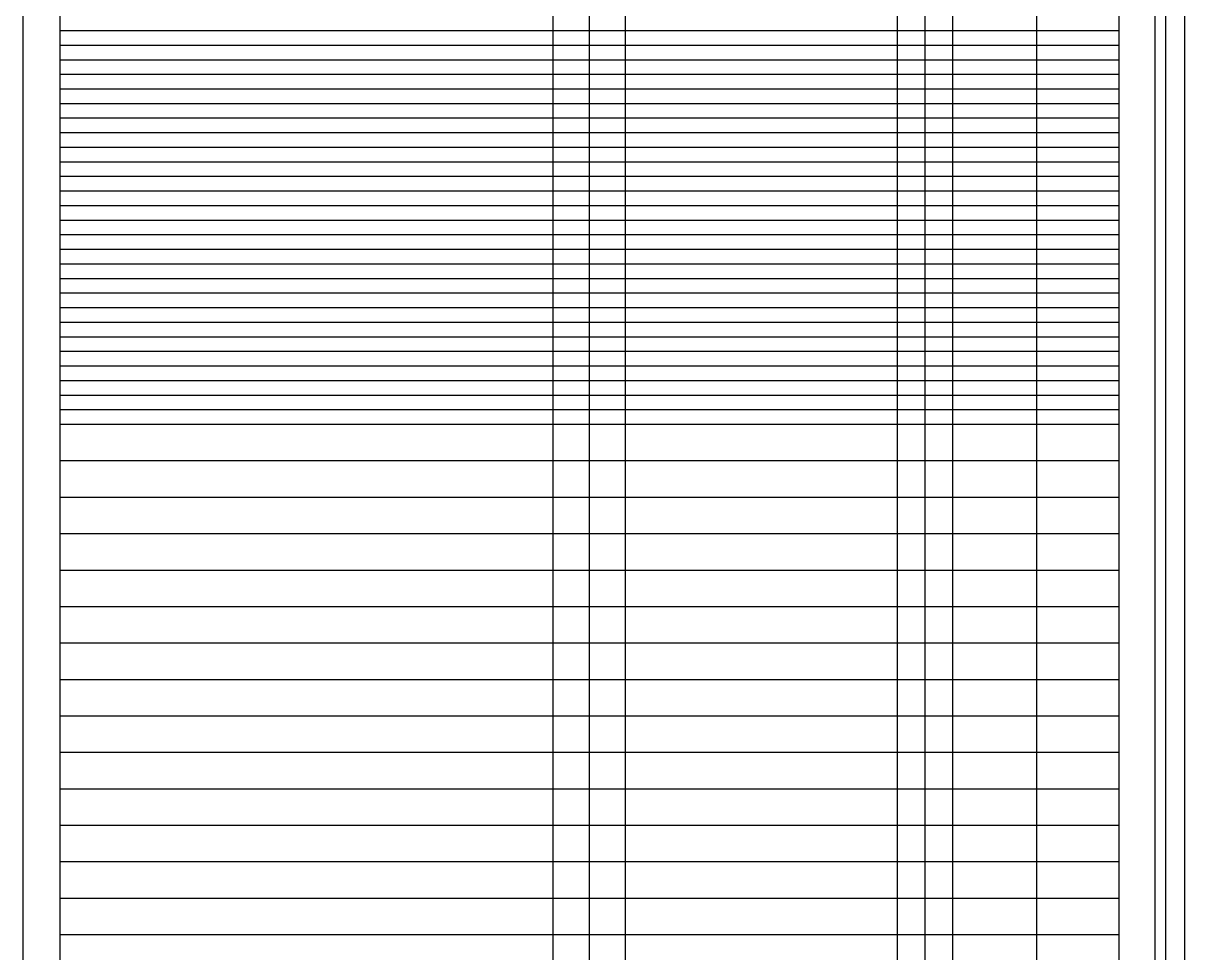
# Model space of a CAD drawing. Header units: millimetres. Extents: x 2370 to 266135, y -585395 to 33485.
# Drawn here: x 216520 to 218909, y 2888 to 4800 of the extents above; entities that cross this region are included whole.
import ezdxf
from ezdxf.lldxf.tags import DXFTag

# ---------------------------------------------------------------- set-up
doc = ezdxf.new("R2010")
doc.units = ezdxf.units.MM
doc.layers.add('1', color=1, linetype='CENTER2')
tags = doc.linetypes.add('CENTER', pattern=[2, 1.25, -0.25, 0.25, -0.25]).pattern_tags.tags
tags[10:11] = [DXFTag(74, 4), DXFTag(75, 0), DXFTag(340, '0'), DXFTag(46, 1.0), DXFTag(50, 0.0), DXFTag(44, 0.0), DXFTag(45, 0.0)]
tags[8:9] = [DXFTag(74, 4), DXFTag(75, 0), DXFTag(340, '0'), DXFTag(46, 1.0), DXFTag(50, 0.0), DXFTag(44, 0.0), DXFTag(45, 0.0)]
tags[6:7] = [DXFTag(74, 4), DXFTag(75, 0), DXFTag(340, '0'), DXFTag(46, 1.0), DXFTag(50, 0.0), DXFTag(44, 0.0), DXFTag(45, 0.0)]
tags[4:5] = [DXFTag(74, 4), DXFTag(75, 0), DXFTag(340, '0'), DXFTag(46, 1.0), DXFTag(50, 0.0), DXFTag(44, 0.0), DXFTag(45, 0.0)]
tags = doc.linetypes.add('CENTER2', pattern=[1.125, 0.75, -0.125, 0.125, -0.125]).pattern_tags.tags
tags[10:11] = [DXFTag(74, 4), DXFTag(75, 0), DXFTag(340, '0'), DXFTag(46, 1.0), DXFTag(50, 0.0), DXFTag(44, 0.0), DXFTag(45, 0.0)]
tags[8:9] = [DXFTag(74, 4), DXFTag(75, 0), DXFTag(340, '0'), DXFTag(46, 1.0), DXFTag(50, 0.0), DXFTag(44, 0.0), DXFTag(45, 0.0)]
tags[6:7] = [DXFTag(74, 4), DXFTag(75, 0), DXFTag(340, '0'), DXFTag(46, 1.0), DXFTag(50, 0.0), DXFTag(44, 0.0), DXFTag(45, 0.0)]
tags[4:5] = [DXFTag(74, 4), DXFTag(75, 0), DXFTag(340, '0'), DXFTag(46, 1.0), DXFTag(50, 0.0), DXFTag(44, 0.0), DXFTag(45, 0.0)]

# ---------------------------------------------------------------- blocks, each defined once
blk = doc.blocks.new('A$CFB541C74')
at = {"color": 1, "linetype": 'CENTER'}
for p, q in [((1238.5, 5637.4), (1238.5, 50.2)), ((1238.5, 4966.5), (1238.5, 654.4))]:
    blk.add_line(p, q, dxfattribs=at)
for p, q in [((74.5, 266.5), (74.5, 4966.5)), ((2402.5, 266.5), (2402.5, 4966.5)), ((149.5, 4586.5), (149.5, 266.5)), ((1163.5, 266.5), (1163.5, 4586.5)), ((1313.5, 4586.5), (1313.5, 266.5)), ((2327.5, 4586.5), (2327.5, 266.5))]:
    blk.add_line(p, q)
at = {"color": 6}
for p, q in [((2327.5, 4001.5), (149.5, 4001.5)), ((2327.5, 3971.5), (149.5, 3971.5)), ((2327.5, 3941.5), (149.5, 3941.5)), ((2327.5, 3911.5), (149.5, 3911.5)), ((2327.5, 3881.5), (149.5, 3881.5)), ((2327.5, 3851.5), (149.5, 3851.5)), ((2327.5, 3821.5), (149.5, 3821.5)), ((2327.5, 3791.5), (149.5, 3791.5)), ((2327.5, 3761.5), (149.5, 3761.5)), ((2327.5, 3731.5), (149.5, 3731.5)), ((2327.5, 3701.5), (149.5, 3701.5)), ((2327.5, 3671.5), (149.5, 3671.5)), ((2327.5, 3641.5), (149.5, 3641.5)), ((2327.5, 3611.5), (149.5, 3611.5)), ((2327.5, 3581.5), (149.5, 3581.5)), ((2327.5, 3551.5), (149.5, 3551.5)), ((2327.5, 3521.5), (149.5, 3521.5)), ((2327.5, 3491.5), (149.5, 3491.5)), ((2327.5, 3461.5), (149.5, 3461.5)), ((2327.5, 3431.5), (149.5, 3431.5)), ((2327.5, 3401.5), (149.5, 3401.5)), ((2327.5, 3371.5), (149.5, 3371.5)), ((2327.5, 3341.5), (149.5, 3341.5)), ((2327.5, 3311.5), (149.5, 3311.5)), ((2327.5, 3281.5), (149.5, 3281.5)), ((2327.5, 3251.5), (149.5, 3251.5)), ((2327.5, 3221.5), (149.5, 3221.5)), ((2327.5, 3191.5), (149.5, 3191.5)), ((2327.5, 3191.5), (149.5, 3191.5)), ((2327.5, 3116.5), (149.5, 3116.5)), ((2327.5, 3041.5), (149.5, 3041.5)), ((2327.5, 2966.5), (149.5, 2966.5)), ((2327.5, 2891.5), (149.5, 2891.5)), ((2327.5, 2816.5), (149.5, 2816.5)), ((2327.5, 2741.5), (149.5, 2741.5)), ((2327.5, 2666.5), (149.5, 2666.5)), ((2327.5, 2591.5), (149.5, 2591.5)), ((2327.5, 2516.5), (149.5, 2516.5)), ((2327.5, 2441.5), (149.5, 2441.5)), ((2327.5, 2366.5), (149.5, 2366.5)), ((2327.5, 2291.5), (149.5, 2291.5)), ((2327.5, 2216.5), (149.5, 2216.5)), ((2327.5, 2141.5), (149.5, 2141.5))]:
    blk.add_line(p, q, dxfattribs=at)

msp = doc.modelspace()

# ---------------------------------------------------------------- linework, layer by layer
at = {"color": 3}
for p, q in [((218317.2, 16128.1), (218317.2, -806.6)), ((218431.2, 16128.1), (218431.2, -806.6))]:
    msp.add_line(p, q, dxfattribs=at)
at = {"color": 5, "ltscale": 0.5}
msp.add_line((218869.1, 16128.1), (218869.1, -755.9), dxfattribs=at)
at = {"layer": '1'}
for p, q in [((218603.9, 21475.1), (218603.9, 226.3)), ((218908.9, 207.6), (218908.9, 21475.1)), ((218603.9, 21375.1), (218603.9, 226.3)), ((218908.9, 226.3), (218908.9, 21375.1)), ((218374.2, 16128.1), (218374.2, -806.6))]:
    msp.add_line(p, q, dxfattribs=at)

# ---------------------------------------------------------------- block references
at = {"ltscale": 600, "xscale": -1}
msp.add_blockref('A$CFB541C74', (218922.5, 783.8), dxfattribs=at)

doc.saveas('drawing.dxf')
